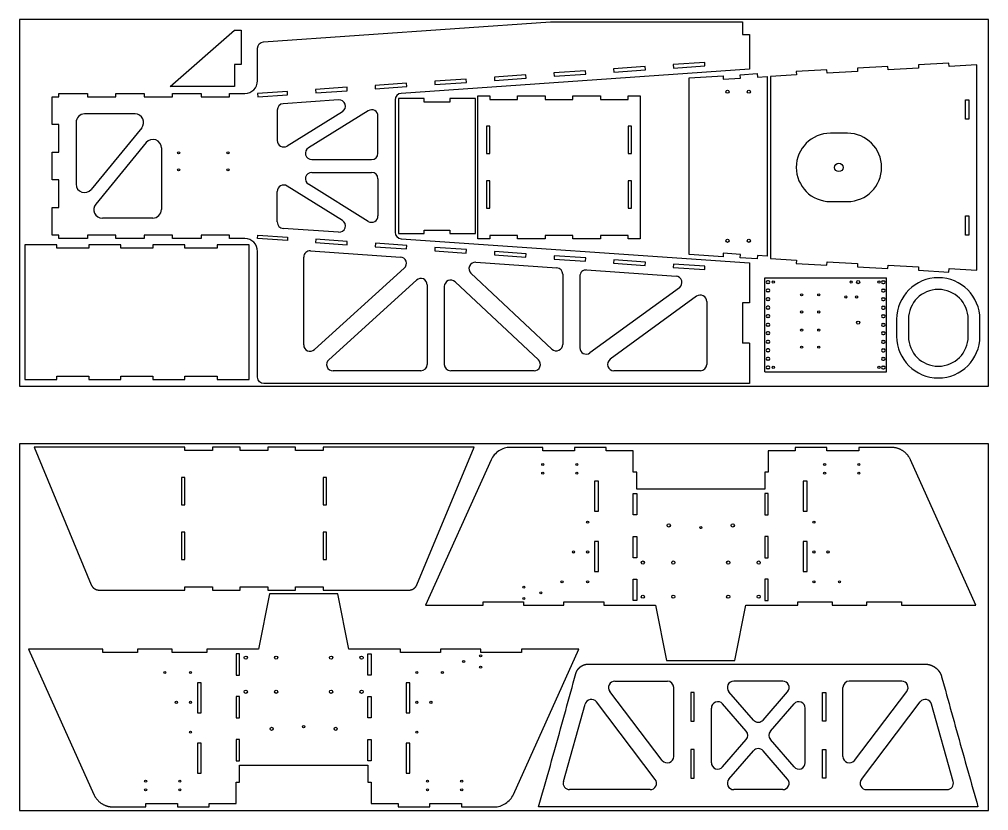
# Model space of a CAD drawing. Header units: inches. Extents: x -1514 to 1282, y -2074 to 286.
# Drawn here: x -571.7 to -458.2, y -612.9 to -520.1 of the extents above; entities that cross this region are included whole.
import ezdxf

# ---------------------------------------------------------------- set-up
doc = ezdxf.new("R2010")
doc.units = ezdxf.units.IN
doc.header["$LTSCALE"] = 0.1
doc.header["$MEASUREMENT"] = 0
doc.layers.add('pic', color=1, linetype='Continuous')

msp = doc.modelspace()

# ---------------------------------------------------------------- linework, layer by layer
at = {"color": 7, "linetype": 'Continuous', "lineweight": 25}
for p, q in [((-534.30826, -529.55796), (-540.79271, -530.00853)), ((-541.49073, -530.75672), (-541.49073, -534.3322)), ((-533.86067, -530.94333), (-540.34512, -534.96937)), ((-530.83633, -530.83119), (-537.83464, -535.17628)), ((-565.0524, -532.21417), (-565.0524, -539.43251)), ((-558.13503, -531.21417), (-564.0524, -531.21417)), ((-529.69073, -535.81346), (-529.69073, -531.46837)), ((-557.36168, -532.84815), (-563.27904, -540.06648)), ((-556.82575, -534.56043), (-562.74312, -541.77877)), ((-555.0524, -535.1944), (-555.0524, -542.41274)), ((-537.43903, -536.56346), (-530.44073, -536.56346)), ((-537.43903, -538.06346), (-530.44073, -538.06346)), ((-529.69073, -538.81346), (-529.69073, -543.15854)), ((-533.86067, -543.68358), (-540.34512, -539.65754)), ((-530.83633, -543.79572), (-537.83464, -539.45063)), ((-541.49073, -543.87019), (-541.49073, -540.29472)), ((-556.0524, -543.41274), (-561.96976, -543.41274)), ((-534.30826, -545.06895), (-540.79271, -544.61839)), ((-538.39073, -558.27174), (-538.39073, -547.99471)), ((-537.58874, -547.24651), (-527.06192, -547.97796)), ((-526.6101, -549.28175), (-537.13692, -558.82733)), ((-518.23822, -548.59107), (-508.7554, -549.24997)), ((-509.31991, -558.76275), (-518.80272, -549.88683)), ((-508.05739, -549.99817), (-508.05739, -558.21519)), ((-506.05739, -550.24137), (-506.05739, -558.60106)), ((-505.2554, -549.49317), (-494.79117, -550.22027)), ((-484.39644, -550.41448), (-470.14644, -550.41448)), ((-484.39644, -561.41448), (-484.39644, -550.41448)), ((-470.14644, -561.41448), (-470.14644, -550.41448)), ((-525.17786, -550.68284), (-535.46225, -560.00858)), ((-523.92406, -551.23843), (-523.92406, -560.56417)), ((-521.92406, -551.43395), (-521.92406, -560.56417)), ((-510.90704, -560.01661), (-520.66154, -550.88639)), ((-494.40119, -551.5744), (-504.86542, -559.207)), ((-483.95894, -550.75448), (-484.08394, -550.75448)), ((-483.95894, -551.07448), (-484.08394, -551.07448)), ((-470.58394, -550.75448), (-470.45894, -550.75448)), ((-470.58394, -551.07448), (-470.45894, -551.07448)), ((-492.3827, -552.57761), (-502.50147, -559.95823)), ((-483.95894, -551.75448), (-484.08394, -551.75448)), ((-483.95894, -552.07448), (-484.08394, -552.07448)), ((-470.58394, -551.75448), (-470.45894, -551.75448)), ((-470.58394, -552.07448), (-470.45894, -552.07448)), ((-491.19073, -553.18355), (-491.19073, -560.56417)), ((-483.95894, -552.75448), (-484.08394, -552.75448)), ((-483.95894, -553.07448), (-484.08394, -553.07448)), ((-483.95894, -553.75448), (-484.08394, -553.75448)), ((-470.58394, -552.75448), (-470.45894, -552.75448)), ((-470.58394, -553.07448), (-470.45894, -553.07448)), ((-470.58394, -553.75448), (-470.45894, -553.75448)), ((-483.95894, -554.07448), (-484.08394, -554.07448)), ((-483.95894, -554.75448), (-484.08394, -554.75448)), ((-470.58394, -554.07448), (-470.45894, -554.07448)), ((-470.58394, -554.75448), (-470.45894, -554.75448)), ((-483.95894, -555.07448), (-484.08394, -555.07448)), ((-483.95894, -555.75448), (-484.08394, -555.75448)), ((-483.95894, -556.07448), (-484.08394, -556.07448)), ((-470.58394, -555.07448), (-470.45894, -555.07448)), ((-470.58394, -555.75448), (-470.45894, -555.75448)), ((-470.58394, -556.07448), (-470.45894, -556.07448)), ((-483.95894, -556.75448), (-484.08394, -556.75448)), ((-483.95894, -557.07448), (-484.08394, -557.07448)), ((-470.58394, -556.75448), (-470.45894, -556.75448)), ((-470.58394, -557.07448), (-470.45894, -557.07448)), ((-486.19073, -558.07855), (-486.99073, -558.07855)), ((-483.95894, -557.75448), (-484.08394, -557.75448)), ((-483.95894, -558.07448), (-484.08394, -558.07448)), ((-470.58394, -557.75448), (-470.45894, -557.75448)), ((-470.58394, -558.07448), (-470.45894, -558.07448)), ((-483.95894, -558.75448), (-484.08394, -558.75448)), ((-483.95894, -559.07448), (-484.08394, -559.07448)), ((-470.58394, -558.75448), (-470.45894, -558.75448)), ((-470.58394, -559.07448), (-470.45894, -559.07448)), ((-483.95894, -559.75448), (-484.08394, -559.75448)), ((-483.95894, -560.07448), (-484.08394, -560.07448)), ((-470.58394, -559.75448), (-470.45894, -559.75448)), ((-470.58394, -560.07448), (-470.45894, -560.07448)), ((-524.67406, -561.31417), (-534.95845, -561.31417)), ((-511.41956, -561.31417), (-521.17406, -561.31417)), ((-491.94073, -561.31417), (-502.0595, -561.31417)), ((-484.39644, -561.41448), (-470.14644, -561.41448)), ((-483.95894, -560.75448), (-484.08394, -560.75448)), ((-483.95894, -561.07448), (-484.08394, -561.07448)), ((-470.58394, -560.75448), (-470.45894, -560.75448)), ((-470.58394, -561.07448), (-470.45894, -561.07448)), ((-501.9424, -597.67907), (-495.80407, -597.67907)), ((-482.28618, -597.67907), (-488.02196, -597.67907)), ((-468.36574, -597.67907), (-474.50407, -597.67907)), ((-496.4014, -606.96718), (-502.53973, -598.8826)), ((-495.05407, -606.51365), (-495.05407, -598.42907)), ((-485.72129, -602.2351), (-488.58918, -598.91974)), ((-484.58684, -602.2351), (-481.71895, -598.91974)), ((-475.25407, -606.51365), (-475.25407, -598.42907)), ((-473.90673, -606.96718), (-467.7684, -598.8826)), ((-507.976, -609.44372), (-505.44014, -600.35996)), ((-497.22345, -609.19185), (-504.12043, -600.10809)), ((-486.57018, -603.54656), (-489.33684, -600.34822)), ((-483.73796, -603.54656), (-480.97129, -600.34822)), ((-473.08469, -609.19185), (-466.18771, -600.10809)), ((-462.33213, -609.44372), (-464.868, -600.35996)), ((-490.65407, -607.23557), (-490.65407, -600.83889)), ((-479.65407, -607.23557), (-479.65407, -600.83889)), ((-489.33684, -607.72624), (-486.57018, -604.5279)), ((-480.97129, -607.72624), (-483.73796, -604.5279)), ((-488.58918, -609.15472), (-485.72129, -605.83935)), ((-481.71895, -609.15472), (-484.58684, -605.83935)), ((-497.82078, -610.39539), (-507.25362, -610.39539)), ((-482.28618, -610.39539), (-488.02196, -610.39539)), ((-472.48735, -610.39539), (-463.05451, -610.39539))]:
    msp.add_line(p, q, dxfattribs=at)
msp.add_lwpolyline([(-486.19073, -558.07855), (-486.19073, -562.81417), (-543.04073, -562.81417, -0.414213562), (-543.79073, -562.06417), (-543.79073, -547.31274, 0.414213562), (-545.29073, -545.81274), (-547.08889, -545.81274), (-547.08889, -545.41274), (-550.41614, -545.41274), (-550.41614, -545.81274), (-553.74339, -545.81274), (-553.74339, -545.41274), (-557.07064, -545.41274), (-557.07064, -545.81274), (-560.39789, -545.81274), (-560.39789, -545.41274), (-563.72515, -545.41274), (-563.72515, -545.81274), (-567.0524, -545.81274), (-567.0524, -545.41274), (-567.8524, -545.41274), (-567.8524, -542.17303), (-567.0524, -542.17303), (-567.0524, -538.93331), (-567.8524, -538.93331), (-567.8524, -535.6936), (-567.0524, -535.6936), (-567.0524, -532.45389), (-567.8524, -532.45389), (-567.8524, -529.21417), (-567.0524, -529.21417), (-567.0524, -528.81417), (-563.72515, -528.81417), (-563.72515, -529.21417), (-560.39789, -529.21417), (-560.39789, -528.81417), (-557.07064, -528.81417), (-557.07064, -529.21417), (-553.74339, -529.21417), (-553.74339, -528.81417), (-550.41614, -528.81417), (-550.41614, -529.21417), (-547.08889, -529.21417), (-547.08889, -528.81417), (-545.29073, -528.81417, 0.414213562), (-543.79073, -527.31417), (-543.79073, -523.5038, -0.394037676), (-543.09271, -522.75561), (-509.49527, -520.42111), (-486.99073, -520.42111), (-486.99073, -521.91316), (-486.19073, -521.91316), (-486.19073, -525.96401), (-526.99271, -528.79911, 0.394037676), (-527.69073, -529.5473), (-527.69073, -545.07961, 0.394037676), (-526.99271, -545.82781), (-486.19073, -548.6629), (-486.19073, -553.34293), (-486.99073, -553.34293), (-486.99073, -558.07855)], format="xyb", dxfattribs=at)
for points in [[(-554.02792, -527.99246), (-546.5, -521.38281), (-545.7, -521.38281), (-545.7, -525.43366), (-546.5, -525.43366), (-546.5, -527.99246)], [(-500.40078, -529.49795), (-500.40078, -529.09795), (-499.0015, -529.09795), (-499.0015, -545.84795), (-500.40175, -545.84795), (-500.40175, -545.44795), (-503.64078, -545.44795), (-503.64078, -545.84795), (-506.88127, -545.84795), (-506.88127, -545.44795), (-510.12029, -545.44795), (-510.12029, -545.84795), (-513.36078, -545.84795), (-513.36078, -545.44795), (-516.59981, -545.44795), (-516.59981, -545.84795), (-518.00006, -545.84795), (-518.00006, -529.09795), (-516.60078, -529.09795), (-516.60078, -529.49795), (-513.36078, -529.49795), (-513.36078, -529.09795), (-510.12078, -529.09795), (-510.12078, -529.49795), (-506.88078, -529.49795), (-506.88078, -529.09795), (-503.64078, -529.09795), (-503.64078, -529.49795)], [(-540.27199, -545.65688), (-540.29966, -546.05522), (-543.79073, -545.81274), (-543.76306, -545.41441)]]:
    msp.add_lwpolyline(points, close=True)
for points in [[(-491.42474, -525.17699), (-495.11517, -525.43332), (-495.0875, -525.83165), (-491.39707, -525.57533)], [(-462.80852, -549.3334), (-459.55157, -549.51539), (-459.55157, -525.46077), (-462.80852, -525.64276), (-462.83083, -525.2434), (-466.40545, -525.44314), (-466.38313, -525.84249), (-469.95775, -526.04223), (-469.98006, -525.64287), (-473.55468, -525.84261), (-473.53237, -526.24196), (-477.10698, -526.44169), (-477.1293, -526.04234), (-480.70391, -526.24207), (-480.6816, -526.64143), (-483.71449, -526.81089), (-483.71449, -548.16527), (-480.6816, -548.33473), (-480.70391, -548.73409), (-477.1293, -548.93382), (-477.10698, -548.53447), (-473.53237, -548.7342), (-473.55468, -549.13356), (-469.98006, -549.33329), (-469.95775, -548.93394), (-466.38313, -549.13367), (-466.40545, -549.53303), (-462.83083, -549.73276)], [(-512.37113, -526.63187), (-516.0647, -526.88841), (-516.03703, -527.28674), (-512.34347, -527.0302)], [(-505.389, -526.14691), (-509.08152, -526.40338), (-509.05385, -526.80171), (-505.36134, -526.54524)], [(-498.40687, -525.66195), (-502.09834, -525.91835), (-502.07068, -526.31668), (-498.37921, -526.06029)], [(-526.3354, -527.60178), (-530.03105, -527.85847), (-530.00338, -528.2568), (-526.30773, -528.00011)], [(-519.35327, -527.11682), (-523.04787, -527.37344), (-523.02021, -527.77177), (-519.3256, -527.51516)], [(-543.79073, -528.81417), (-543.76306, -529.21251), (-540.27199, -528.97003), (-540.29966, -528.57169)], [(-533.31753, -528.08674), (-537.01422, -528.3435), (-536.98656, -528.74183), (-533.28986, -528.48507)], [(-521.29134, -529.41346), (-521.29134, -529.81346), (-524.29134, -529.81346), (-524.29134, -529.41346), (-527.29134, -529.41346), (-527.29134, -545.21346), (-524.29134, -545.21346), (-524.29134, -544.81346), (-521.29134, -544.81346), (-521.29134, -545.21346), (-518.29134, -545.21346), (-518.29134, -529.41346)], [(-460.50622, -531.81927), (-460.88122, -531.81927), (-460.88122, -529.56927), (-460.50622, -529.56927)], [(-516.59981, -535.84358), (-516.59981, -532.64213), (-517.00006, -532.64213), (-517.00006, -535.84358)], [(-500.40175, -535.84358), (-500.0015, -535.84358), (-500.0015, -532.64213), (-500.40175, -532.64213)], [(-516.59981, -542.24649), (-516.59981, -539.04504), (-517.00006, -539.04504), (-517.00006, -542.24649)], [(-500.40175, -542.24649), (-500.0015, -542.24649), (-500.0015, -539.04504), (-500.40175, -539.04504)], [(-460.88122, -545.40689), (-460.88122, -543.15689), (-460.50622, -543.15689), (-460.50622, -545.40689)], [(-533.31753, -546.54018), (-533.28986, -546.14184), (-536.98029, -545.88552), (-537.00796, -546.28385)], [(-548.54081, -546.5301), (-548.54081, -546.9301), (-552.29081, -546.9301), (-552.29081, -546.5301), (-556.04081, -546.5301), (-556.04081, -546.9301), (-559.79081, -546.9301), (-559.79081, -546.5301), (-563.54081, -546.5301), (-563.54081, -546.9301), (-567.29081, -546.9301), (-567.29081, -546.5301), (-571.04081, -546.5301), (-571.04081, -562.3301), (-567.29081, -562.3301), (-567.29081, -561.9301), (-563.54081, -561.9301), (-563.54081, -562.3301), (-559.79081, -562.3301), (-559.79081, -561.9301), (-556.04081, -561.9301), (-556.04081, -562.3301), (-552.29081, -562.3301), (-552.29081, -561.9301), (-548.54081, -561.9301), (-548.54081, -562.3301), (-544.79081, -562.3301), (-544.79081, -546.5301)], [(-526.3354, -547.02513), (-526.30773, -546.6268), (-529.99816, -546.37047), (-530.02583, -546.76881)], [(-519.35327, -547.51009), (-519.3256, -547.11176), (-523.01603, -546.85543), (-523.04369, -547.25376)], [(-512.37113, -547.99505), (-512.34347, -547.59671), (-516.0339, -547.34039), (-516.06156, -547.73872)], [(-505.389, -548.48), (-505.36134, -548.08167), (-509.05176, -547.82534), (-509.07943, -548.22368)], [(-498.40792, -548.96489), (-498.38025, -548.56655), (-502.07068, -548.31023), (-502.09834, -548.70856)], [(-491.42474, -549.44992), (-491.39707, -549.05158), (-495.0875, -548.79526), (-495.11517, -549.19359)], [(-549.06257, -587.00898), (-545.82209, -587.00898), (-545.82209, -586.60898), (-542.58306, -586.60898), (-542.58306, -587.00898), (-539.34257, -587.00898), (-539.34257, -586.60898), (-536.10355, -586.60898), (-536.10355, -587.00898), (-526.07499, -587.00898), (-526.05814, -587.00892), (-526.04134, -587.00859), (-526.02458, -587.00799), (-526.00787, -587.00712), (-525.99121, -587.00598), (-525.97458, -587.00456), (-525.95801, -587.00288), (-525.94147, -587.00092), (-525.92498, -586.9987), (-525.90854, -586.9962), (-525.89214, -586.99344), (-525.87578, -586.9904), (-525.85947, -586.9871), (-525.84321, -586.98353), (-525.82698, -586.97969), (-525.81081, -586.97558), (-525.79467, -586.9712), (-525.77858, -586.96656), (-525.76255, -586.96164), (-525.74657, -586.95645), (-525.73068, -586.951), (-525.71487, -586.94528), (-525.69917, -586.93931), (-525.68359, -586.93309), (-525.66813, -586.92663), (-525.65281, -586.91992), (-525.63765, -586.91298), (-525.62262, -586.9058), (-525.60773, -586.89838), (-525.59297, -586.89073), (-525.57833, -586.88283), (-525.56383, -586.87469), (-525.54947, -586.86631), (-525.53523, -586.85769), (-525.52113, -586.84882), (-525.50716, -586.83972), (-525.4933, -586.83036), (-525.47957, -586.82074), (-525.46598, -586.81088), (-525.45255, -586.80079), (-525.43928, -586.79047), (-525.42618, -586.77994), (-525.41327, -586.7692), (-525.40057, -586.75825), (-525.38807, -586.74711), (-525.37578, -586.73579), (-525.36371, -586.72428), (-525.35184, -586.71259), (-525.34018, -586.70071), (-525.32874, -586.68864), (-525.31749, -586.67639), (-525.30646, -586.66395), (-525.29564, -586.65133), (-525.28502, -586.63852), (-525.27461, -586.62551), (-525.2644, -586.61231), (-525.25441, -586.59892), (-525.24463, -586.58535), (-525.23508, -586.5716), (-525.22575, -586.55767), (-525.21665, -586.54358), (-525.20777, -586.52932), (-525.19914, -586.5149), (-525.19075, -586.50033), (-525.1826, -586.48561), (-525.17469, -586.47074), (-525.16704, -586.45573), (-525.15965, -586.44058), (-525.15252, -586.4253), (-525.14565, -586.4099), (-525.13904, -586.39437), (-518.44357, -570.25898), (-536.10257, -570.25898), (-536.10257, -570.65898), (-539.34257, -570.65898), (-539.34257, -570.25898), (-542.58257, -570.25898), (-542.58257, -570.65898), (-545.82257, -570.65898), (-545.82257, -570.25898), (-549.06257, -570.25898), (-549.06257, -570.65898), (-552.30257, -570.65898), (-552.30257, -570.25898), (-569.96158, -570.25898), (-563.26611, -586.39437), (-563.2595, -586.4099), (-563.25263, -586.4253), (-563.2455, -586.44058), (-563.2381, -586.45573), (-563.23045, -586.47074), (-563.22255, -586.48561), (-563.2144, -586.50033), (-563.20601, -586.5149), (-563.19737, -586.52932), (-563.1885, -586.54358), (-563.1794, -586.55767), (-563.17007, -586.5716), (-563.16051, -586.58535), (-563.15074, -586.59892), (-563.14075, -586.61231), (-563.13054, -586.62551), (-563.12013, -586.63852), (-563.10951, -586.65133), (-563.09869, -586.66395), (-563.08765, -586.67639), (-563.07641, -586.68864), (-563.06496, -586.70071), (-563.05331, -586.71259), (-563.04144, -586.72428), (-563.02936, -586.73579), (-563.01708, -586.74711), (-563.00458, -586.75825), (-562.99188, -586.7692), (-562.97897, -586.77994), (-562.96587, -586.79047), (-562.9526, -586.80079), (-562.93916, -586.81088), (-562.92558, -586.82074), (-562.91185, -586.83036), (-562.89799, -586.83972), (-562.88402, -586.84882), (-562.86992, -586.85769), (-562.85568, -586.86631), (-562.84131, -586.87469), (-562.82681, -586.88283), (-562.81218, -586.89073), (-562.79742, -586.89838), (-562.78252, -586.9058), (-562.7675, -586.91298), (-562.75233, -586.91992), (-562.73702, -586.92663), (-562.72156, -586.93309), (-562.70598, -586.93931), (-562.69027, -586.94528), (-562.67447, -586.951), (-562.65857, -586.95645), (-562.6426, -586.96164), (-562.62656, -586.96656), (-562.61047, -586.9712), (-562.59434, -586.97558), (-562.57816, -586.97969), (-562.56194, -586.98353), (-562.54567, -586.9871), (-562.52936, -586.9904), (-562.51301, -586.99344), (-562.49661, -586.9962), (-562.48016, -586.9987), (-562.46368, -587.00092), (-562.44714, -587.00288), (-562.43056, -587.00456), (-562.41394, -587.00598), (-562.39727, -587.00712), (-562.38056, -587.00799), (-562.36381, -587.00859), (-562.34701, -587.00892), (-562.33016, -587.00898), (-552.3016, -587.00898), (-552.3016, -586.60898), (-549.06257, -586.60898)], [(-510.39181, -570.68562), (-510.39181, -570.28562), (-514.19566, -570.28562), (-514.37053, -570.29188), (-514.5448, -570.31194), (-514.71763, -570.34527), (-514.88819, -570.39132), (-515.05565, -570.44956), (-515.21917, -570.51945), (-515.37791, -570.60045), (-515.53104, -570.69202), (-515.67772, -570.79363), (-515.81713, -570.90473), (-515.94842, -571.02479), (-516.07076, -571.15327), (-516.18332, -571.28963), (-516.28526, -571.43332), (-516.37574, -571.58383), (-516.45394, -571.74059), (-524.11347, -588.78562), (-517.39324, -588.78562), (-517.39324, -588.38562), (-512.65762, -588.38562), (-512.65762, -588.78562), (-507.922, -588.78562), (-507.922, -588.38562), (-503.24197, -588.38562), (-503.24197, -588.78562), (-497.18934, -588.78562), (-495.89253, -595.25748), (-487.89253, -595.25748), (-486.59571, -588.78562), (-480.54308, -588.78562), (-480.54308, -588.38562), (-476.49223, -588.38562), (-476.49223, -588.78562), (-472.44138, -588.78562), (-472.44138, -588.38562), (-468.39053, -588.38562), (-468.39053, -588.78562), (-459.67159, -588.78562), (-467.32156, -571.76187), (-467.34564, -571.70929), (-467.37112, -571.65694), (-467.39799, -571.60488), (-467.42626, -571.55315), (-467.45591, -571.50181), (-467.48693, -571.45091), (-467.51932, -571.40051), (-467.55308, -571.35067), (-467.58819, -571.30142), (-467.62466, -571.25283), (-467.66246, -571.20495), (-467.7016, -571.15784), (-467.74206, -571.11155), (-467.78381, -571.06614), (-467.82679, -571.02165), (-467.87098, -570.97813), (-467.91635, -570.93563), (-467.96284, -570.89418), (-468.01042, -570.85383), (-468.05907, -570.81463), (-468.10873, -570.77662), (-468.15937, -570.73985), (-468.21095, -570.70435), (-468.26344, -570.67019), (-468.31677, -570.63739), (-468.37088, -570.60597), (-468.42573, -570.57595), (-468.48124, -570.54735), (-468.53738, -570.52018), (-468.59408, -570.49446), (-468.65128, -570.4702), (-468.70893, -570.44743), (-468.76697, -570.42615), (-468.82535, -570.40638), (-468.88401, -570.38815), (-468.94289, -570.37146), (-469.00192, -570.3563), (-469.06106, -570.34266), (-469.12024, -570.33052), (-469.17943, -570.31987), (-469.23856, -570.31069), (-469.29759, -570.30297), (-469.35647, -570.29668), (-469.41514, -570.29182), (-469.47355, -570.28836), (-469.53165, -570.2863), (-469.5894, -570.28562), (-473.39324, -570.28562), (-473.39324, -570.68562), (-477.11189, -570.68562), (-477.11189, -570.28562), (-480.83053, -570.28562), (-480.83053, -570.68562), (-483.99253, -570.68562), (-483.99253, -573.19359), (-484.39253, -573.19359), (-484.39253, -575.18562), (-499.39253, -575.18562), (-499.39253, -573.19359), (-499.79253, -573.19359), (-499.79253, -570.68562), (-502.95453, -570.68562), (-502.95453, -570.28562), (-506.67317, -570.28562), (-506.67317, -570.68562)], [(-552.3016, -577.00462), (-552.3016, -573.80317), (-552.70186, -573.80317), (-552.70186, -577.00462)], [(-536.10355, -577.00462), (-535.70329, -577.00462), (-535.70329, -573.80317), (-536.10355, -573.80317)], [(-504.33693, -574.22562), (-504.33693, -577.76562), (-503.88113, -577.76562), (-503.88113, -574.22562)], [(-479.44813, -574.22562), (-479.90393, -574.22562), (-479.90393, -577.76562), (-479.44813, -577.76562)], [(-499.39253, -578.20816), (-499.79253, -578.20816), (-499.79253, -575.70088), (-499.39253, -575.70088)], [(-483.99253, -575.70088), (-484.39253, -575.70088), (-484.39253, -578.20816), (-483.99253, -578.20816)], [(-552.3016, -583.40753), (-552.3016, -580.20607), (-552.70186, -580.20607), (-552.70186, -583.40753)], [(-536.10355, -583.40753), (-535.70329, -583.40753), (-535.70329, -580.20607), (-536.10355, -580.20607)], [(-499.39253, -583.22274), (-499.79253, -583.22274), (-499.79253, -580.71545), (-499.39253, -580.71545)], [(-483.99253, -580.71545), (-484.39253, -580.71545), (-484.39253, -583.22274), (-483.99253, -583.22274)], [(-503.88113, -581.30562), (-504.33693, -581.30562), (-504.33693, -584.84562), (-503.88113, -584.84562)], [(-479.44813, -581.30562), (-479.90393, -581.30562), (-479.90393, -584.84562), (-479.44813, -584.84562)], [(-499.39253, -588.23662), (-499.79253, -588.23662), (-499.79253, -585.72934), (-499.39253, -585.72934)], [(-483.99253, -585.72934), (-484.39253, -585.72934), (-484.39253, -588.23662), (-483.99253, -588.23662)], [(-519.89676, -612.02267), (-519.89676, -612.42267), (-516.09291, -612.42267), (-515.91804, -612.41642), (-515.74377, -612.39635), (-515.57093, -612.36303), (-515.40037, -612.31697), (-515.23292, -612.25873), (-515.0694, -612.18884), (-514.91066, -612.10784), (-514.75753, -612.01627), (-514.61084, -611.91466), (-514.47144, -611.80356), (-514.34015, -611.6835), (-514.21781, -611.55503), (-514.10525, -611.41867), (-514.00331, -611.27497), (-513.91283, -611.12447), (-513.83463, -610.9677), (-506.1751, -593.92267), (-512.89532, -593.92267), (-512.89532, -594.32267), (-517.63094, -594.32267), (-517.63094, -593.92267), (-522.36656, -593.92267), (-522.36656, -594.32267), (-527.0466, -594.32267), (-527.0466, -593.92267), (-533.09923, -593.92267), (-534.39604, -587.45081), (-542.39604, -587.45081), (-543.69285, -593.92267), (-549.74548, -593.92267), (-549.74548, -594.32267), (-553.79633, -594.32267), (-553.79633, -593.92267), (-557.84719, -593.92267), (-557.84719, -594.32267), (-561.89804, -594.32267), (-561.89804, -593.92267), (-570.61698, -593.92267), (-562.96701, -610.94643), (-562.94293, -610.99901), (-562.91745, -611.05135), (-562.89057, -611.10342), (-562.86231, -611.15515), (-562.83266, -611.20649), (-562.80164, -611.25738), (-562.76924, -611.30778), (-562.73549, -611.35763), (-562.70037, -611.40688), (-562.66391, -611.45546), (-562.6261, -611.50334), (-562.58696, -611.55046), (-562.5465, -611.59675), (-562.50476, -611.64216), (-562.46178, -611.68664), (-562.41758, -611.73016), (-562.37222, -611.77267), (-562.32573, -611.81412), (-562.27814, -611.85447), (-562.2295, -611.89367), (-562.17984, -611.93168), (-562.1292, -611.96845), (-562.07762, -612.00394), (-562.02513, -612.03811), (-561.9718, -612.07091), (-561.91769, -612.10233), (-561.86284, -612.13234), (-561.80732, -612.16095), (-561.75119, -612.18812), (-561.69449, -612.21384), (-561.63729, -612.23809), (-561.57964, -612.26087), (-561.5216, -612.28215), (-561.46322, -612.30191), (-561.40456, -612.32014), (-561.34568, -612.33684), (-561.28665, -612.35199), (-561.22751, -612.36563), (-561.16833, -612.37777), (-561.10914, -612.38842), (-561.05001, -612.3976), (-560.99097, -612.40533), (-560.9321, -612.41162), (-560.87343, -612.41648), (-560.81502, -612.41993), (-560.75691, -612.42199), (-560.69917, -612.42267), (-556.89532, -612.42267), (-556.89532, -612.02267), (-553.17668, -612.02267), (-553.17668, -612.42267), (-549.45804, -612.42267), (-549.45804, -612.02267), (-546.29604, -612.02267), (-546.29604, -609.5147), (-545.89604, -609.5147), (-545.89604, -607.52267), (-530.89604, -607.52267), (-530.89604, -609.5147), (-530.49604, -609.5147), (-530.49604, -612.02267), (-527.33404, -612.02267), (-527.33404, -612.42267), (-523.6154, -612.42267), (-523.6154, -612.02267)], [(-546.29604, -596.97896), (-545.89604, -596.97896), (-545.89604, -594.47167), (-546.29604, -594.47167)], [(-530.89604, -594.47167), (-530.49604, -594.47167), (-530.49604, -596.97896), (-530.89604, -596.97896)], [(-459.43166, -612.39539), (-510.87779, -612.39539), (-510.72473, -611.85821), (-510.57188, -611.32098), (-510.41925, -610.78368), (-510.26683, -610.24632), (-510.11461, -609.70891), (-509.96262, -609.17143), (-509.81083, -608.63389), (-509.65925, -608.0963), (-509.50789, -607.55864), (-509.35673, -607.02092), (-509.20579, -606.48315), (-509.05506, -605.94532), (-508.90453, -605.40742), (-508.75422, -604.86947), (-508.60411, -604.33146), (-508.45422, -603.7934), (-508.30453, -603.25527), (-508.15506, -602.71709), (-508.00579, -602.17885), (-507.85672, -601.64055), (-507.70787, -601.10219), (-507.55922, -600.56378), (-507.41078, -600.0253), (-507.26255, -599.48677), (-507.11452, -598.94819), (-506.9667, -598.40955), (-506.81908, -597.87085), (-506.67167, -597.33209), (-506.52447, -596.79328), (-506.52239, -596.78576), (-506.52028, -596.77826), (-506.51812, -596.77076), (-506.51592, -596.76327), (-506.51369, -596.75579), (-506.51141, -596.74832), (-506.50909, -596.74086), (-506.50673, -596.73341), (-506.50433, -596.72598), (-506.50189, -596.71855), (-506.49941, -596.71113), (-506.49689, -596.70373), (-506.49433, -596.69634), (-506.49173, -596.68896), (-506.48909, -596.68159), (-506.48641, -596.67424), (-506.4837, -596.6669), (-506.48094, -596.65957), (-506.47814, -596.65225), (-506.47531, -596.64495), (-506.47244, -596.63767), (-506.46953, -596.6304), (-506.46658, -596.62314), (-506.46359, -596.6159), (-506.46056, -596.60868), (-506.4575, -596.60147), (-506.4544, -596.59427), (-506.45126, -596.5871), (-506.44808, -596.57994), (-506.44487, -596.57279), (-506.44162, -596.56567), (-506.43833, -596.55856), (-506.435, -596.55147), (-506.43164, -596.54439), (-506.42824, -596.53734), (-506.42481, -596.53031), (-506.42134, -596.52329), (-506.41783, -596.51629), (-506.41428, -596.50931), (-506.4107, -596.50236), (-506.40709, -596.49542), (-506.40344, -596.4885), (-506.39975, -596.48161), (-506.39603, -596.47473), (-506.39227, -596.46788), (-506.38848, -596.46105), (-506.38465, -596.45424), (-506.38079, -596.44745), (-506.37689, -596.44069), (-506.37296, -596.43394), (-506.36899, -596.42723), (-506.36499, -596.42053), (-506.36096, -596.41386), (-506.35691, -596.40725), (-506.35282, -596.40065), (-506.3487, -596.39407), (-506.34454, -596.38752), (-506.34035, -596.38098), (-506.33612, -596.37446), (-506.33185, -596.36797), (-506.32755, -596.36149), (-506.32321, -596.35503), (-506.31884, -596.3486), (-506.31443, -596.34218), (-506.30998, -596.33579), (-506.30551, -596.32942), (-506.301, -596.32307), (-506.29645, -596.31674), (-506.29187, -596.31043), (-506.28726, -596.30415), (-506.28261, -596.29789), (-506.27793, -596.29165), (-506.27322, -596.28544), (-506.26847, -596.27924), (-506.26369, -596.27307), (-506.25888, -596.26693), (-506.25404, -596.26081), (-506.24916, -596.25471), (-506.24426, -596.24864), (-506.23932, -596.24259), (-506.23435, -596.23657), (-506.22935, -596.23057), (-506.22431, -596.2246), (-506.21925, -596.21865), (-506.21416, -596.21273), (-506.20904, -596.20683), (-506.20388, -596.20096), (-506.1987, -596.19511), (-506.19349, -596.1893), (-506.18824, -596.18351), (-506.18297, -596.17774), (-506.17767, -596.17201), (-506.17234, -596.1663), (-506.16699, -596.16062), (-506.1616, -596.15496), (-506.15619, -596.14934), (-506.15074, -596.14374), (-506.14528, -596.13817), (-506.13978, -596.13263), (-506.13425, -596.12712), (-506.1287, -596.12164), (-506.12312, -596.11619), (-506.11752, -596.11077), (-506.11189, -596.10537), (-506.10623, -596.10001), (-506.10055, -596.09468), (-506.09484, -596.08938), (-506.08911, -596.08411), (-506.08335, -596.07887), (-506.07756, -596.07366), (-506.07175, -596.06848), (-506.06592, -596.06334), (-506.06006, -596.05822), (-506.05417, -596.05314), (-506.04827, -596.04809), (-506.04234, -596.04307), (-506.03638, -596.03809), (-506.0304, -596.03314), (-506.0244, -596.02822), (-506.01838, -596.02334), (-506.01233, -596.01848), (-506.00625, -596.01366), (-506.00015, -596.00887), (-505.99402, -596.0041), (-505.98786, -595.99937), (-505.98167, -595.99466), (-505.97546, -595.98999), (-505.96923, -595.98535), (-505.96296, -595.98074), (-505.95668, -595.97615), (-505.95036, -595.9716), (-505.94402, -595.96708), (-505.93766, -595.96259), (-505.93127, -595.95813), (-505.92486, -595.95371), (-505.91843, -595.94931), (-505.91197, -595.94495), (-505.90549, -595.94061), (-505.89898, -595.93631), (-505.89245, -595.93205), (-505.8859, -595.92781), (-505.87933, -595.92361), (-505.87274, -595.91943), (-505.86612, -595.91529), (-505.85948, -595.91119), (-505.85282, -595.90711), (-505.84614, -595.90307), (-505.83944, -595.89906), (-505.83272, -595.89509), (-505.82598, -595.89115), (-505.81921, -595.88724), (-505.81243, -595.88336), (-505.80563, -595.87952), (-505.79881, -595.87571), (-505.79197, -595.87194), (-505.78512, -595.8682), (-505.77824, -595.8645), (-505.77135, -595.86082), (-505.76443, -595.85719), (-505.75751, -595.85359), (-505.75056, -595.85002), (-505.7436, -595.84649), (-505.73661, -595.84299), (-505.72962, -595.83953), (-505.7226, -595.8361), (-505.71558, -595.83271), (-505.70853, -595.82935), (-505.70147, -595.82603), (-505.69439, -595.82275), (-505.6873, -595.8195), (-505.6802, -595.81628), (-505.67308, -595.81311), (-505.66595, -595.80997), (-505.6588, -595.80686), (-505.65164, -595.80379), (-505.64446, -595.80076), (-505.63728, -595.79777), (-505.63007, -595.79481), (-505.62286, -595.79189), (-505.61564, -595.78901), (-505.6084, -595.78616), (-505.60115, -595.78335), (-505.59389, -595.78058), (-505.58662, -595.77785), (-505.57933, -595.77516), (-505.57204, -595.7725), (-505.56474, -595.76988), (-505.55742, -595.7673), (-505.55009, -595.76476), (-505.54275, -595.76225), (-505.53539, -595.75978), (-505.52801, -595.75734), (-505.52062, -595.75494), (-505.51322, -595.75258), (-505.5058, -595.75026), (-505.49836, -595.74797), (-505.49092, -595.74571), (-505.48346, -595.7435), (-505.47598, -595.74132), (-505.4685, -595.73918), (-505.461, -595.73707), (-505.45349, -595.735), (-505.44596, -595.73297), (-505.43843, -595.73097), (-505.43088, -595.72901), (-505.42333, -595.72709), (-505.41576, -595.72521), (-505.40818, -595.72336), (-505.40059, -595.72155), (-505.39299, -595.71978), (-505.38538, -595.71804), (-505.37776, -595.71634), (-505.37013, -595.71468), (-505.36249, -595.71305), (-505.35485, -595.71147), (-505.34719, -595.70992), (-505.33953, -595.70841), (-505.33186, -595.70693), (-505.32418, -595.70549), (-505.3165, -595.70409), (-505.30881, -595.70273), (-505.30111, -595.70141), (-505.2934, -595.70012), (-505.28569, -595.69887), (-505.27798, -595.69766), (-505.27025, -595.69649), (-505.26253, -595.69535), (-505.25479, -595.69425), (-505.24706, -595.69319), (-505.23932, -595.69217), (-505.23157, -595.69119), (-505.22382, -595.69024), (-505.21607, -595.68933), (-505.20831, -595.68846), (-505.20055, -595.68763), (-505.19279, -595.68684), (-505.18502, -595.68608), (-505.17725, -595.68537), (-505.16949, -595.68469), (-505.16171, -595.68405), (-505.15394, -595.68345), (-505.14617, -595.68289), (-505.1384, -595.68236), (-505.13062, -595.68188), (-505.12285, -595.68143), (-505.11507, -595.68102), (-505.1073, -595.68065), (-505.09952, -595.68032), (-505.09175, -595.68003), (-505.08398, -595.67977), (-505.07621, -595.67956), (-505.06844, -595.67938), (-505.06068, -595.67925), (-505.05291, -595.67915), (-505.04515, -595.67909), (-505.03739, -595.67907), (-465.66481, -595.67907), (-465.65445, -595.6791), (-465.6441, -595.67917), (-465.63374, -595.6793), (-465.62337, -595.67949), (-465.61301, -595.67972), (-465.60264, -595.68001), (-465.59227, -595.68034), (-465.5819, -595.68073), (-465.57153, -595.68117), (-465.56116, -595.68166), (-465.55078, -595.68221), (-465.54041, -595.6828), (-465.53004, -595.68345), (-465.51967, -595.68415), (-465.5093, -595.6849), (-465.49894, -595.6857), (-465.48857, -595.68655), (-465.47821, -595.68745), (-465.46785, -595.6884), (-465.4575, -595.68941), (-465.44714, -595.69047), (-465.4368, -595.69157), (-465.42645, -595.69273), (-465.41612, -595.69394), (-465.40578, -595.6952), (-465.39545, -595.69651), (-465.38513, -595.69787), (-465.37482, -595.69928), (-465.36451, -595.70074), (-465.35421, -595.70226), (-465.34391, -595.70382), (-465.33363, -595.70543), (-465.32335, -595.7071), (-465.31308, -595.70881), (-465.30282, -595.71058), (-465.29257, -595.71239), (-465.28233, -595.71426), (-465.2721, -595.71617), (-465.26187, -595.71814), (-465.25166, -595.72015), (-465.24147, -595.72222), (-465.23128, -595.72433), (-465.2211, -595.7265), (-465.21094, -595.72871), (-465.20079, -595.73098), (-465.19065, -595.73329), (-465.18053, -595.73566), (-465.17042, -595.73807), (-465.16033, -595.74054), (-465.15024, -595.74305), (-465.14018, -595.74561), (-465.13013, -595.74822), (-465.12009, -595.75089), (-465.11007, -595.7536), (-465.10007, -595.75636), (-465.09009, -595.75916), (-465.08012, -595.76202), (-465.07017, -595.76493), (-465.06024, -595.76789), (-465.05032, -595.77089), (-465.04043, -595.77395), (-465.03056, -595.77705), (-465.02071, -595.7802), (-465.01088, -595.7834), (-465.00106, -595.78665), (-464.99125, -595.78995), (-464.98146, -595.7933), (-464.97167, -595.7967), (-464.96191, -595.80016), (-464.95215, -595.80366), (-464.94241, -595.80721), (-464.93269, -595.81082), (-464.92298, -595.81447), (-464.91329, -595.81817), (-464.90362, -595.82192), (-464.89396, -595.82572), (-464.88431, -595.82957), (-464.87469, -595.83347), (-464.86508, -595.83742), (-464.85549, -595.84141), (-464.84592, -595.84546), (-464.83636, -595.84955), (-464.82683, -595.85369), (-464.81732, -595.85788), (-464.80782, -595.86211), (-464.79834, -595.86639), (-464.78889, -595.87073), (-464.77946, -595.8751), (-464.77004, -595.87953), (-464.76065, -595.884), (-464.75128, -595.88852), (-464.74193, -595.89308), (-464.73261, -595.89769), (-464.72331, -595.90235), (-464.71403, -595.90705), (-464.70477, -595.9118), (-464.69554, -595.9166), (-464.68634, -595.92144), (-464.67715, -595.92633), (-464.668, -595.93126), (-464.65886, -595.93623), (-464.64976, -595.94126), (-464.64068, -595.94632), (-464.63162, -595.95143), (-464.6226, -595.95659), (-464.6136, -595.96179), (-464.60462, -595.96703), (-464.59568, -595.97232), (-464.58676, -595.97765), (-464.57788, -595.98303), (-464.56902, -595.98845), (-464.56019, -595.99391), (-464.55139, -595.99942), (-464.54262, -596.00496), (-464.53388, -596.01056), (-464.52517, -596.01619), (-464.51649, -596.02187), (-464.50784, -596.02759), (-464.49923, -596.03335), (-464.49065, -596.03915), (-464.4821, -596.045), (-464.47358, -596.05088), (-464.4651, -596.05681), (-464.45665, -596.06278), (-464.44823, -596.06879), (-464.43985, -596.07485), (-464.4315, -596.08094), (-464.42318, -596.08708), (-464.41489, -596.09326), (-464.40663, -596.09949), (-464.3984, -596.10576), (-464.3902, -596.11208), (-464.38203, -596.11844), (-464.37389, -596.12484), (-464.36578, -596.13129), (-464.3577, -596.13779), (-464.34965, -596.14432), (-464.34163, -596.1509), (-464.33365, -596.15753), (-464.32569, -596.16419), (-464.31777, -596.1709), (-464.30988, -596.17765), (-464.30202, -596.18444), (-464.2942, -596.19127), (-464.28641, -596.19815), (-464.27865, -596.20506), (-464.27093, -596.21201), (-464.26324, -596.21901), (-464.25558, -596.22605), (-464.24796, -596.23312), (-464.24038, -596.24023), (-464.23283, -596.24739), (-464.22532, -596.25458), (-464.21784, -596.26181), (-464.2104, -596.26908), (-464.20299, -596.27639), (-464.19563, -596.28373), (-464.1883, -596.29112), (-464.181, -596.29854), (-464.17375, -596.30599), (-464.16653, -596.31349), (-464.15935, -596.32102), (-464.15221, -596.32858), (-464.14511, -596.33619), (-464.13805, -596.34382), (-464.13103, -596.3515), (-464.12404, -596.35921), (-464.1171, -596.36695), (-464.1102, -596.37472), (-464.10334, -596.38254), (-464.09652, -596.39038), (-464.08974, -596.39826), (-464.08301, -596.40617), (-464.07631, -596.41412), (-464.06966, -596.4221), (-464.06305, -596.43011), (-464.05649, -596.43815), (-464.04996, -596.44622), (-464.04348, -596.45433), (-464.03705, -596.46247), (-464.03066, -596.47064), (-464.02431, -596.47884), (-464.01801, -596.48707), (-464.01175, -596.49533), (-464.00554, -596.50362), (-463.99937, -596.51194), (-463.99325, -596.52029), (-463.98717, -596.52866), (-463.98115, -596.53707), (-463.97517, -596.54551), (-463.96923, -596.55397), (-463.96335, -596.56246), (-463.9575, -596.57099), (-463.95171, -596.57955), (-463.94595, -596.58814), (-463.94024, -596.59677), (-463.93457, -596.60543), (-463.92895, -596.61412), (-463.92337, -596.62284), (-463.91783, -596.6316), (-463.91234, -596.64039), (-463.90689, -596.64921), (-463.90149, -596.65806), (-463.89613, -596.66695), (-463.89082, -596.67586), (-463.88555, -596.6848), (-463.88033, -596.69378), (-463.87516, -596.70278), (-463.87003, -596.71181), (-463.86494, -596.72087), (-463.85991, -596.72996), (-463.85491, -596.73907), (-463.84997, -596.74822), (-463.84507, -596.75739), (-463.84022, -596.76658), (-463.83542, -596.7758), (-463.83067, -596.78505), (-463.82596, -596.79433), (-463.8213, -596.80362), (-463.81669, -596.81295), (-463.81212, -596.8223), (-463.80761, -596.83167), (-463.80314, -596.84106), (-463.79872, -596.85048), (-463.79436, -596.85992), (-463.79004, -596.86938), (-463.78577, -596.87887), (-463.78155, -596.88838), (-463.77738, -596.8979), (-463.77326, -596.90745), (-463.76919, -596.91702), (-463.76517, -596.92661), (-463.7612, -596.93622), (-463.75728, -596.94585), (-463.75341, -596.9555), (-463.7496, -596.96516), (-463.74583, -596.97485), (-463.74212, -596.98455), (-463.73846, -596.99427), (-463.73485, -597.00401), (-463.73129, -597.01376), (-463.72779, -597.02353), (-463.72434, -597.03332), (-463.72094, -597.04312), (-463.71759, -597.05293), (-463.7143, -597.06276), (-463.71106, -597.07261), (-463.70787, -597.08247), (-463.70474, -597.09234), (-463.70166, -597.10223), (-463.69864, -597.11213), (-463.69567, -597.12204), (-463.69275, -597.13196), (-463.68989, -597.1419), (-463.68709, -597.15185), (-463.68434, -597.1618), (-463.54047, -597.68787), (-463.3964, -598.21388), (-463.25214, -598.73984), (-463.10768, -599.26575), (-462.96302, -599.7916), (-462.81817, -600.3174), (-462.67312, -600.84314), (-462.52788, -601.36883), (-462.38243, -601.89446), (-462.23679, -602.42004), (-462.09095, -602.94556), (-461.94492, -603.47102), (-461.79868, -603.99644), (-461.65225, -604.52179), (-461.50561, -605.04709), (-461.35878, -605.57234), (-461.21174, -606.09753), (-461.06451, -606.62266), (-460.91708, -607.14774), (-460.76944, -607.67276), (-460.62161, -608.19773), (-460.47357, -608.72264), (-460.32533, -609.24749), (-460.17689, -609.77228), (-460.02825, -610.29702), (-459.87941, -610.8217), (-459.73036, -611.34632), (-459.58111, -611.87088)], [(-550.84044, -601.40267), (-550.38464, -601.40267), (-550.38464, -597.86267), (-550.84044, -597.86267)], [(-526.40744, -601.40267), (-525.95164, -601.40267), (-525.95164, -597.86267), (-526.40744, -597.86267)], [(-493.05407, -599.02165), (-493.05407, -602.36506), (-492.65407, -602.36506), (-492.65407, -599.02165)], [(-477.25407, -599.02165), (-477.25407, -602.36506), (-477.65407, -602.36506), (-477.65407, -599.02165)], [(-546.29604, -601.99285), (-545.89604, -601.99285), (-545.89604, -599.48556), (-546.29604, -599.48556)], [(-530.89604, -599.48556), (-530.49604, -599.48556), (-530.49604, -601.99285), (-530.89604, -601.99285)], [(-550.84044, -608.48267), (-550.38464, -608.48267), (-550.38464, -604.94267), (-550.84044, -604.94267)], [(-546.29604, -607.00742), (-545.89604, -607.00742), (-545.89604, -604.50013), (-546.29604, -604.50013)], [(-530.89604, -604.50013), (-530.49604, -604.50013), (-530.49604, -607.00742), (-530.89604, -607.00742)], [(-525.95164, -608.48267), (-525.95164, -604.94267), (-526.40744, -604.94267), (-526.40744, -608.48267)], [(-493.05407, -605.70848), (-493.05407, -609.05189), (-492.65407, -609.05189), (-492.65407, -605.70848)], [(-477.25407, -605.70848), (-477.25407, -609.05189), (-477.65407, -609.05189), (-477.65407, -605.70848)]]:
    msp.add_lwpolyline(points, close=True, dxfattribs=at)
msp.add_lwpolyline([(-493.26555, -547.67486), (-493.26555, -526.98878), (-489.28062, -526.73807), (-489.25551, -527.13723), (-487.25049, -527.01109), (-487.2756, -526.61193), (-485.27057, -526.48579), (-485.24546, -526.88495), (-484.12061, -526.81418), (-484.12061, -547.86118), (-485.24546, -547.79042), (-485.27057, -548.18958), (-487.2756, -548.06343), (-487.25049, -547.66427), (-489.25551, -547.53813), (-489.28062, -547.93729), (-493.26629, -547.68654)], dxfattribs=at)
for points in [[(-474.71451, -541.47295, 1), (-474.71451, -533.47295), (-476.71451, -533.47295, 1), (-476.71451, -541.47295)], [(-468.95218, -557.27329, 1), (-459.20218, -557.27329), (-459.20218, -555.27329, 1), (-468.95218, -555.27329)], [(-467.57718, -557.27329, 1), (-460.57718, -557.27329), (-460.57718, -555.27329, 1), (-467.57718, -555.27329)]]:
    msp.add_lwpolyline(points, format="xyb", close=True)
for centre, radius in [((-488.76555, -528.60641), 0.1875), ((-486.26555, -528.60641), 0.1875), ((-553.03601, -535.759), 0.125), ((-547.2619, -535.759), 0.125), ((-553.03601, -537.759), 0.125), ((-547.2619, -537.759), 0.125), ((-488.76555, -546.06896), 0.1875), ((-486.26555, -546.06896), 0.1875), ((-483.39644, -550.91448), 0.13), ((-474.27144, -550.90486), 0.125), ((-473.45894, -550.91448), 0.1875), ((-471.02144, -550.91448), 0.13), ((-480.07766, -552.41448), 0.125), ((-478.07766, -552.41448), 0.125), ((-474.89644, -552.65486), 0.125), ((-473.64644, -552.65486), 0.125), ((-480.07766, -554.41448), 0.125), ((-478.07766, -554.41448), 0.125), ((-473.45894, -555.66448), 0.1875), ((-480.07766, -556.53948), 0.125), ((-478.07766, -556.53948), 0.125), ((-480.07766, -558.53948), 0.125), ((-478.07766, -558.53948), 0.125), ((-483.39644, -560.91448), 0.13), ((-471.02144, -560.91448), 0.13), ((-510.39753, -572.29962), 0.125), ((-510.39753, -573.29962), 0.125), ((-506.39753, -572.29962), 0.125), ((-506.39753, -573.29962), 0.125), ((-477.38753, -572.29962), 0.125), ((-477.38753, -573.29962), 0.125), ((-473.38753, -572.29962), 0.125), ((-473.38753, -573.29962), 0.125), ((-505.14254, -579.0437), 0.125), ((-495.64253, -579.43562), 0.1875), ((-491.89253, -579.68562), 0.125), ((-488.14253, -579.43562), 0.1875), ((-478.64252, -579.0437), 0.125), ((-506.79701, -582.5437), 0.125), ((-505.14254, -582.5437), 0.125), ((-478.64252, -582.5437), 0.125), ((-476.98805, -582.5437), 0.125), ((-498.67503, -583.78562), 0.1875), ((-495.11003, -583.78562), 0.1875), ((-488.67503, -583.78562), 0.1875), ((-485.11003, -583.78562), 0.1875), ((-512.61697, -586.66062), 0.125), ((-508.14254, -586.0437), 0.125), ((-505.14254, -586.0437), 0.125), ((-478.64252, -586.0437), 0.125), ((-475.64252, -586.0437), 0.125), ((-512.61697, -587.98886), 0.125), ((-510.62297, -587.32474), 0.125), ((-498.67503, -587.78562), 0.1875), ((-495.11003, -587.78562), 0.1875), ((-488.67503, -587.78562), 0.1875), ((-485.11003, -587.78562), 0.1875), ((-545.17854, -594.92267), 0.1875), ((-541.61354, -594.92267), 0.1875), ((-535.17854, -594.92267), 0.1875), ((-531.61354, -594.92267), 0.1875), ((-517.6716, -594.71944), 0.125), ((-519.6656, -595.38356), 0.125), ((-554.64605, -596.66459), 0.125), ((-551.64605, -596.66459), 0.125), ((-525.14603, -596.66459), 0.125), ((-522.14603, -596.66459), 0.125), ((-517.6716, -596.04767), 0.125), ((-545.17854, -598.92267), 0.1875), ((-541.61354, -598.92267), 0.1875), ((-535.17854, -598.92267), 0.1875), ((-531.61354, -598.92267), 0.1875), ((-553.30052, -600.16459), 0.125), ((-551.64605, -600.16459), 0.125), ((-525.14603, -600.16459), 0.125), ((-523.49156, -600.16459), 0.125), ((-551.64605, -603.66459), 0.125), ((-542.14604, -603.27267), 0.1875), ((-538.39604, -603.02267), 0.125), ((-534.64604, -603.27267), 0.1875), ((-525.14603, -603.66459), 0.125), ((-556.90104, -609.40867), 0.125), ((-552.90104, -609.40867), 0.125), ((-523.89104, -609.40867), 0.125), ((-519.89104, -609.40867), 0.125), ((-556.90104, -610.40867), 0.125), ((-552.90104, -610.40867), 0.125), ((-523.89104, -610.40867), 0.125), ((-519.89104, -610.40867), 0.125)]:
    msp.add_circle(centre, radius, dxfattribs=at)
msp.add_circle((-475.71451, -537.47295), 0.5)
for centre, radius, start, end in [((-540.74073, -530.75672), 0.75, 93.9747647, 180), ((-534.25628, -530.30615), 0.75, 301.8351789, 93.9747647), ((-530.44073, -531.46837), 0.75, 0, 121.8351789), ((-564.0524, -532.21417), 1, 90, 180), ((-558.13503, -532.21417), 1, 320.65618, 90), ((-556.0524, -535.1944), 1, 0, 140.65618), ((-540.74073, -534.3322), 0.75, 180, 301.8351789), ((-537.43903, -535.81346), 0.75, 121.8351789, 270), ((-530.44073, -535.81346), 0.75, 270, 0), ((-537.43903, -538.81346), 0.75, 90, 238.1648211), ((-530.44073, -538.81346), 0.75, 0, 90), ((-564.0524, -539.43251), 1, 180, 320.65618), ((-540.74073, -540.29472), 0.75, 58.1648211, 180), ((-561.96976, -542.41274), 1, 140.65618, 270), ((-556.0524, -542.41274), 1, 270, 0), ((-530.44073, -543.15854), 0.75, 238.1648211, 0), ((-540.74073, -543.87019), 0.75, 180, 266.0252353), ((-534.25628, -544.32076), 0.75, 266.0252353, 58.1648211), ((-537.64073, -547.99471), 0.75, 86.0252353, 180), ((-527.11391, -548.72616), 0.75, 312.2013229, 86.0252353), ((-518.2902, -549.33926), 0.75, 86.0252353, 226.8933583), ((-508.80739, -549.99817), 0.75, 0, 86.0252353), ((-505.30739, -550.24137), 0.75, 86.0252353, 180), ((-494.84316, -550.96846), 0.75, 306.1069705, 86.0252353), ((-524.67406, -551.23843), 0.75, 0, 132.2013229), ((-521.17406, -551.43395), 0.75, 46.8933583, 180), ((-484.08394, -550.91448), 0.16, 90, 270), ((-483.95894, -550.91448), 0.16, 270, 90), ((-470.58394, -550.91448), 0.16, 90, 270), ((-470.45894, -550.91448), 0.16, 270, 90), ((-491.94073, -553.18355), 0.75, 0, 126.1069705), ((-484.08394, -551.91448), 0.16, 90, 270), ((-483.95894, -551.91448), 0.16, 270, 90), ((-470.58394, -551.91448), 0.16, 90, 270), ((-470.45894, -551.91448), 0.16, 270, 90), ((-484.08394, -552.91448), 0.16, 90, 270), ((-484.08394, -553.91448), 0.16, 90, 270), ((-483.95894, -552.91448), 0.16, 270, 90), ((-483.95894, -553.91448), 0.16, 270, 90), ((-470.58394, -552.91448), 0.16, 90, 270), ((-470.58394, -553.91448), 0.16, 90, 270), ((-470.45894, -552.91448), 0.16, 270, 90), ((-470.45894, -553.91448), 0.16, 270, 90), ((-484.08394, -554.91448), 0.16, 90, 270), ((-483.95894, -554.91448), 0.16, 270, 90), ((-470.58394, -554.91448), 0.16, 90, 270), ((-470.45894, -554.91448), 0.16, 270, 90), ((-484.08394, -555.91448), 0.16, 90, 270), ((-483.95894, -555.91448), 0.16, 270, 90), ((-470.58394, -555.91448), 0.16, 90, 270), ((-470.45894, -555.91448), 0.16, 270, 90), ((-484.08394, -556.91448), 0.16, 90, 270), ((-483.95894, -556.91448), 0.16, 270, 90), ((-470.58394, -556.91448), 0.16, 90, 270), ((-470.45894, -556.91448), 0.16, 270, 90), ((-537.64073, -558.27174), 0.75, 180, 312.2013229), ((-508.80739, -558.21519), 0.75, 226.8933583, 0), ((-484.08394, -557.91448), 0.16, 90, 270), ((-483.95894, -557.91448), 0.16, 270, 90), ((-470.58394, -557.91448), 0.16, 90, 270), ((-470.45894, -557.91448), 0.16, 270, 90), ((-505.30739, -558.60106), 0.75, 180, 306.1069705), ((-484.08394, -558.91448), 0.16, 90, 270), ((-483.95894, -558.91448), 0.16, 270, 90), ((-470.58394, -558.91448), 0.16, 90, 270), ((-470.45894, -558.91448), 0.16, 270, 90), ((-534.95845, -560.56417), 0.75, 132.2013229, 270), ((-524.67406, -560.56417), 0.75, 270, 0), ((-521.17406, -560.56417), 0.75, 180, 270), ((-511.41956, -560.56417), 0.75, 270, 46.8933583), ((-502.0595, -560.56417), 0.75, 126.1069705, 270), ((-491.94073, -560.56417), 0.75, 270, 0), ((-484.08394, -559.91448), 0.16, 90, 270), ((-483.95894, -559.91448), 0.16, 270, 90), ((-470.58394, -559.91448), 0.16, 90, 270), ((-470.45894, -559.91448), 0.16, 270, 90), ((-484.08394, -560.91448), 0.16, 90, 270), ((-483.95894, -560.91448), 0.16, 270, 90), ((-470.58394, -560.91448), 0.16, 90, 270), ((-470.45894, -560.91448), 0.16, 270, 90), ((-501.9424, -598.42907), 0.75, 90, 217.208113), ((-495.80407, -598.42907), 0.75, 0, 90), ((-488.02196, -598.42907), 0.75, 90, 220.8608031), ((-482.28618, -598.42907), 0.75, 319.1391969, 90), ((-474.50407, -598.42907), 0.75, 90, 180), ((-468.36574, -598.42907), 0.75, 322.791887, 90), ((-504.71776, -600.56162), 0.75, 37.208113, 164.4021549), ((-489.90407, -600.83889), 0.75, 40.8608031, 180), ((-480.40407, -600.83889), 0.75, 0, 139.1391969), ((-465.59038, -600.56162), 0.75, 15.5978451, 142.791887), ((-485.15407, -601.74443), 0.75, 220.8608031, 319.1391969), ((-487.1374, -604.03723), 0.75, 319.1391969, 40.8608031), ((-483.17073, -604.03723), 0.75, 139.1391969, 220.8608031), ((-485.15407, -606.33002), 0.75, 40.8608031, 139.1391969), ((-495.80407, -606.51365), 0.75, 217.208113, 0), ((-474.50407, -606.51365), 0.75, 180, 322.791887), ((-489.90407, -607.23557), 0.75, 180, 319.1391969), ((-480.40407, -607.23557), 0.75, 220.8608031, 0), ((-507.25362, -609.64539), 0.75, 164.4021549, 270), ((-497.82078, -609.64539), 0.75, 270, 37.208113), ((-488.02196, -609.64539), 0.75, 139.1391969, 270), ((-482.28618, -609.64539), 0.75, 270, 40.8608031), ((-472.48735, -609.64539), 0.75, 142.791887, 270), ((-463.05451, -609.64539), 0.75, 270, 15.5978451)]:
    msp.add_arc(centre, radius, start, end, dxfattribs=at)
at = {"layer": 'pic', "color": 1}
for points in [[(-571.68465, -563.12711), (-458.18465, -563.12711), (-458.18465, -520.12711), (-571.68465, -520.12711)], [(-571.68465, -612.85455), (-458.18465, -612.85455), (-458.18465, -569.85455), (-571.68465, -569.85455)]]:
    msp.add_lwpolyline(points, close=True, dxfattribs=at)

doc.saveas('drawing.dxf')
